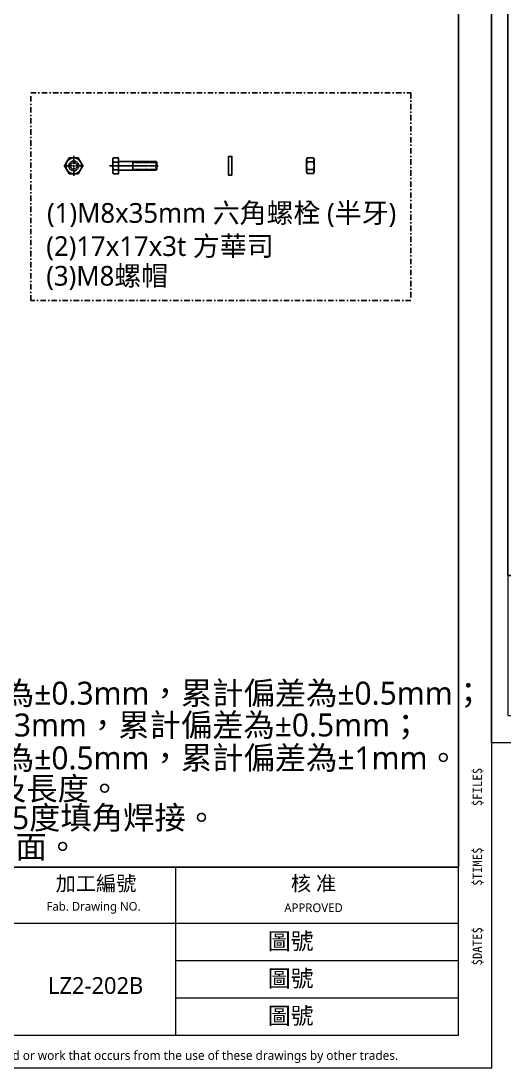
# Model space of a CAD drawing. Extents: x -3378 to 102197, y -3799 to 48702.
# Drawn here: x 16009 to 16450, y 5427 to 6383 of the extents above; entities that cross this region are included whole.
import ezdxf
from ezdxf.enums import TextEntityAlignment as Align

# ---------------------------------------------------------------- set-up
doc = ezdxf.new("R2010")
doc.units = 0
doc.set_wipeout_variables(frame=1)
for name, pattern in [('CENTER', [2, 1.25, -0.25, 0.25, -0.25]), ('CENTER2', [28.575, 19.05, -3.175, 3.175, -3.175]), ('DASHDOT', [1, 0.5, -0.25, 0, -0.25]), ('DASHED', [0.75, 0.5, -0.25]), ('HIDDEN2', [0.1875, 0.125, -0.0625])]:
    doc.linetypes.add(name, pattern=pattern)
for name, color, linetype in [('ARR', 6, 'Continuous'), ('BOLD', 4, 'Continuous'), ('Bolt 螺栓 螺钉', 240, 'Continuous'), ('CENTER 中心线', 1, 'CENTER2'), ('GM_ANNO_LABL', 4, 'Continuous'), ('GM_ANNO_TEXT', 7, 'Continuous'), ('噴塗面', 6, 'DASHDOT')]:
    doc.layers.add(name, color=color, linetype=linetype)
doc.layers.add('GM_CNST', color=171, linetype='Continuous', lineweight=5, plot=False)
doc.styles.add('GM', font='')
doc.styles.add('SIM', font='SIMPLEX.shx', dxfattribs={"width": 0.5})
doc.styles.get('GM').set_extended_font_data('Microsoft JhengHei')

# ---------------------------------------------------------------- blocks, each defined once
blk = doc.blocks.new('LBM10M10')
at = {"layer": 'ARR'}
for p, q in [((-2, 0), (-11.9, 0)), ((-1, 0), (1, 0)), ((0, 2), (0, 11.9)), ((0, -1), (0, 1)), ((2, 0), (11.9, 0)), ((0, -2), (0, -11.9))]:
    blk.add_line(p, q, dxfattribs=at)
blk.add_lwpolyline([(9.5, 5.5), (0, 11), (-9.5, 5.5), (-9.5, -5.5), (0, -11), (9.5, -5.5)], close=True, dxfattribs=at)
blk.add_circle((0, 0), 9.5, dxfattribs=at)
at = {"layer": 'ARR', "linetype": 'DASHED'}
for radius in [6, 4]:
    blk.add_circle((0, 0), radius, dxfattribs=at)
at = {"layer": 'ARR', "style": 'SIM', "width": 0.5, "flags": 1}
blk.add_attdef('SCWSZ', (0, 0), '', height=3, dxfattribs=at)
blk = doc.blocks.new('M12螺栓(平面)')
at = {"layer": 'ARR', "rotation": 270}
blk.add_blockref('LBM10M10', (0, 0), dxfattribs=at)
blk = doc.blocks.new('LG')
at = {"layer": 'Bolt 螺栓 螺钉'}
for p, q in [((-4.7, 3.5), (0, 3.5)), ((0, 4), (34.2, 4)), ((13, 4), (13, -4)), ((35, 3.2), (34.2, 4)), ((34.2, 4), (34.2, -4)), ((35, 3.2), (35, -3.2)), ((-4.7, -3.5), (0, -3.5)), ((0, -4), (34.2, -4)), ((35, -3.2), (34.2, -4))]:
    blk.add_line(p, q, dxfattribs=at)
at = {"layer": 'Bolt 螺栓 螺钉', "color": 8, "linetype": 'HIDDEN2', "ltscale": 0.5}
for p, q in [((13, 3.2), (35, 3.2)), ((13, -3.2), (35, -3.2))]:
    blk.add_line(p, q, dxfattribs=at)
at = {"layer": 'Bolt 螺栓 螺钉'}
blk.add_lwpolyline([(-4.7, -7.19), (0, -7.19), (0, 7.19), (-4.7, 7.19, 0.3252033), (-4.7, 3.5, 0.1714286), (-4.7, -3.5, 0.3252033)], format="xyb", close=True, dxfattribs=at)
blk.add_lwpolyline([(-5.3, 5.345), (-5.3, -5.345)], dxfattribs=at)
at = {"layer": 'CENTER 中心线', "color": 8, "linetype": 'CENTER'}
blk.add_line((-8.3, 0), (36.06, 0), dxfattribs=at)
blk = doc.blocks.new('A$C3d74d05f')
blk.add_wipeout([(6.8, 5.34), (6.78, 5.74), (6.7, 6.12), (6.59, 6.5), (6.42, 6.86), (6.22, 7.19), (0.58, 7.19), (0.38, 6.86), (0.21, 6.5), (0.1, 6.12), (0.02, 5.74), (0, 5.34), (0, -5.35), (0.02, -5.74), (0.1, -6.12), (0.21, -6.5), (0.38, -6.86), (0.58, -7.19), (6.22, -7.19), (6.42, -6.86), (6.59, -6.5), (6.7, -6.12), (6.78, -5.74), (6.8, -5.35)]).dxf.layer = 'Bolt 螺栓 螺钉'
at = {"layer": 'Bolt 螺栓 螺钉'}
for p, q in [((6.22, 7.19), (0.58, 7.19)), ((6.22, 3.5), (0.58, 3.5)), ((6.22, -3.5), (0.58, -3.5)), ((6.22, -7.19), (0.58, -7.19))]:
    blk.add_line(p, q, dxfattribs=at)
for points in [[(0, 5.34), (0, -3.49), (0, -5.35)], [(6.8, 5.34), (6.8, -3.49), (6.8, -5.35)]]:
    blk.add_lwpolyline(points, dxfattribs=at)
for centre, radius, start, end in [((3.22, 5.34), 3.22, 145.03571, 214.96429), ((10.83, 0), 10.83, 161.14669, 198.85331), ((3.58, 5.34), 3.22, 325.03571, 34.96429), ((-4.03, 0), 10.83, 341.14669, 18.85331), ((3.22, -5.35), 3.22, 145.03571, 214.96429), ((3.58, -5.35), 3.22, 325.03571, 34.96429)]:
    blk.add_arc(centre, radius, start, end, dxfattribs=at)
blk = doc.blocks.new('TK')
at = {"lineweight": 0}
for p, q in [((372, 5), (372, 30.55)), ((261.93, 22.04), (415, 22.04)), ((372, 16.36), (415, 16.36)), ((372, 10.68), (415, 10.68))]:
    blk.add_line(p, q, dxfattribs=at)
at = {"lineweight": 0, "flags": 128}
blk.add_lwpolyline([(3, 30.55), (415, 30.55)], dxfattribs=at)
at = {"lineweight": 0}
blk.add_3dface([(3, 5), (415, 5), (415, 294), (3, 294)], dxfattribs=at)
at = {"layer": 'GM_CNST'}
blk.add_lwpolyline([(3, 294), (415, 294), (415, 30.55), (3, 30.55)], close=True, dxfattribs=at)
at = {"layer": 'GM_CNST', "linetype": 'Continuous', "lineweight": 0}
blk.add_3dface([(420, 0), (0, 0), (0, 297), (420, 297)], dxfattribs=at)
at = {"layer": 'GM_ANNO_TEXT', "linetype": 'Continuous', "lineweight": 13, "char_height": 1.4309, "rotation": 90, "line_spacing_factor": 0.725792, "style": 'GM'}
for s, insert, attachment_point in [('\\f細明體|b0|i0|c136|p54;$FILE$', (417.96, 39.85), 4), ('\\f細明體|b0|i0|c136|p54;$TIME$', (417.96, 30.65), 5), ('\\f細明體|b0|i0|c136|p54;$DATE$', (417.96, 21.45), 6)]:
    blk.add_mtext(s, dxfattribs=dict(at, insert=insert, attachment_point=attachment_point))
at = {"layer": 'GM_ANNO_TEXT', "linetype": 'Continuous', "char_height": 2.249, "attachment_point": 5, "line_spacing_factor": 0.725792, "style": 'GM'}
for s, insert in [(' 加工編號', (359.46, 27.97)), ('核 准', (392.93, 27.97))]:
    blk.add_mtext(s, dxfattribs=dict(at, insert=insert))
at = {"layer": 'GM_ANNO_TEXT', "attachment_point": 5, "style": 'GM'}
for s, insert, char_height in [('Fab. Drawing NO.', (359.46, 24.39), 1.3287), ('APPROVED', (392.93, 24.39), 1.329)]:
    blk.add_mtext(s, dxfattribs=dict(at, insert=insert, char_height=char_height))
at = {"layer": 'GM_ANNO_TEXT', "linetype": 'Continuous', "lineweight": 0, "insert": (405.81, 1.7), "char_height": 1.37984, "attachment_point": 6, "line_spacing_factor": 0.725792, "style": 'GM'}
blk.add_mtext('GoMore will not be responsible for any errors and or work that occurs from the use of these drawings by other trades.', dxfattribs=at)
at = {"layer": 'GM_ANNO_TEXT', "style": 'GM'}
for tag, p in [('業主', (283.43, 26.37)), ('圖名', (283.48, 9.14))]:
    blk.add_attdef(tag, text='', height=2.56, dxfattribs=at).set_placement(p, align=Align.MIDDLE_LEFT)
for tag, p in [('繪圖者', (109.3, 23.05)), ('比例尺', (166.71, 23.04)), ('設計者', (109.3, 9.56)), ('單位', (138.49, 9.62)), ('日期', (166.62, 9.45))]:
    blk.add_attdef(tag, text='', height=2.56, dxfattribs=at).set_placement(p, align=Align.CENTER)
for p in [(389.45, 19.37), (389.45, 13.69), (359.78, 12.56), (389.45, 8.01)]:
    blk.add_attdef('加工編號', text='', height=2.56, dxfattribs=at).set_placement(p, align=Align.MIDDLE)
blk = doc.blocks.new('技術要求')
at = {"layer": '噴塗面', "linetype": 'DASHDOT', "ltscale": 10}
blk.add_line((149.89, -180.13), (235.18, -180.13), dxfattribs=at)
at = {"layer": 'GM_ANNO_TEXT', "style": 'GM'}
for s, p in [('技術要求：', (20.46, -31.62, 0)), ('1:未註明孔徑直徑允許偏差為±0.3mm，累計偏差為±0.5mm；', (20.74, -58.51)), ('2:未註明孔距允許偏差為±0.3mm，累計偏差為±0.5mm；', (20.74, -86.23)), ('3:未註明尺寸長度允許偏差為±0.5mm，累計偏差為±1mm。', (20.74, -114.87)), ('4、加工完後寫上相應編號及長度。', (20.74, -141.69)), ('5、鋼管平接處，皆須開槽45度填角焊接。', (20.74, -167.05))]:
    blk.add_text(s, height=20, dxfattribs=at).set_placement(p)
at = {"layer": 'GM_ANNO_TEXT', "color": 0, "style": 'GM'}
blk.add_text('6、圖中“                ”表示烤漆面。', height=20, dxfattribs=at).set_placement((20.74, -192.36))

msp = doc.modelspace()

# ---------------------------------------------------------------- linework, layer by layer
at = {"layer": 'BOLD'}
msp.add_lwpolyline([(16201.855, 6242.535), (16201.855, 6259.535), (16198.855, 6259.535), (16198.855, 6242.535)], close=True, dxfattribs=at)

# ---------------------------------------------------------------- block references
for name, p, xscale, yscale, zscale in [('TK', (16438.793, 5724.217), 5, 5, 5), ('M12螺栓(平面)', (16057.497, 6251.035), 0.757334200260078, 0.757334200260078, 0.757334200260078), ('技術要求', (15633.718, 5820.382), 1.047961827991176, 1.047961827991176, 1.047961827991176)]:
    msp.add_blockref(name, p, dxfattribs=dict(xscale=xscale, yscale=yscale, zscale=zscale))
for name, p in [('LG', (16098.4, 6251.035)), ('A$C3d74d05f', (16270.094, 6251.209))]:
    msp.add_blockref(name, p)

# ---------------------------------------------------------------- texts
at = {"layer": 'GM_ANNO_LABL', "style": 'GM'}
for s, p in [('(1)M8x35mm 六角螺栓 (半牙)', (16033.077, 6208.06)), ('(2)17x17x3t 方華司', (16032.373, 6177.768)), ('(3)M8螺帽', (16032.373, 6150.672))]:
    msp.add_text(s, height=18, dxfattribs=at).set_placement(p, align=Align.MIDDLE_LEFT)

# ---------------------------------------------------------------- next in the draw order: linework, layer by layer
at = {"layer": '噴塗面', "ltscale": 10}
msp.add_lwpolyline([(16018.247, 6317.687), (16365.339, 6317.687), (16365.339, 6127.974), (16018.247, 6127.974)], close=True, dxfattribs=at)

# ---------------------------------------------------------------- next in the draw order: block references
ref = msp.add_blockref('TK', (13918.793, 5427.217), dxfattribs=dict(xscale=6, yscale=6, zscale=6))
ref.add_attrib('加工編號', '圖號', dxfattribs={"layer": 'GM_ANNO_TEXT', "height": 15.3316, "style": 'GM'}).set_placement((16255.515, 5475.29), align=Align.MIDDLE)
ref.add_attrib('加工編號', '圖號', dxfattribs={"layer": 'GM_ANNO_TEXT', "height": 15.3316, "style": 'GM'}).set_placement((16255.515, 5509.36), align=Align.MIDDLE)
ref.add_attrib('加工編號', '圖號', dxfattribs={"layer": 'GM_ANNO_TEXT', "height": 15.3316, "style": 'GM'}).set_placement((16255.515, 5543.43), align=Align.MIDDLE)
ref.add_attrib('加工編號', 'LZ2-202B', dxfattribs={"layer": 'GM_ANNO_TEXT', "height": 15.3316, "style": 'GM'}).set_placement((16077.453, 5502.58), align=Align.MIDDLE)

doc.saveas('drawing.dxf')
